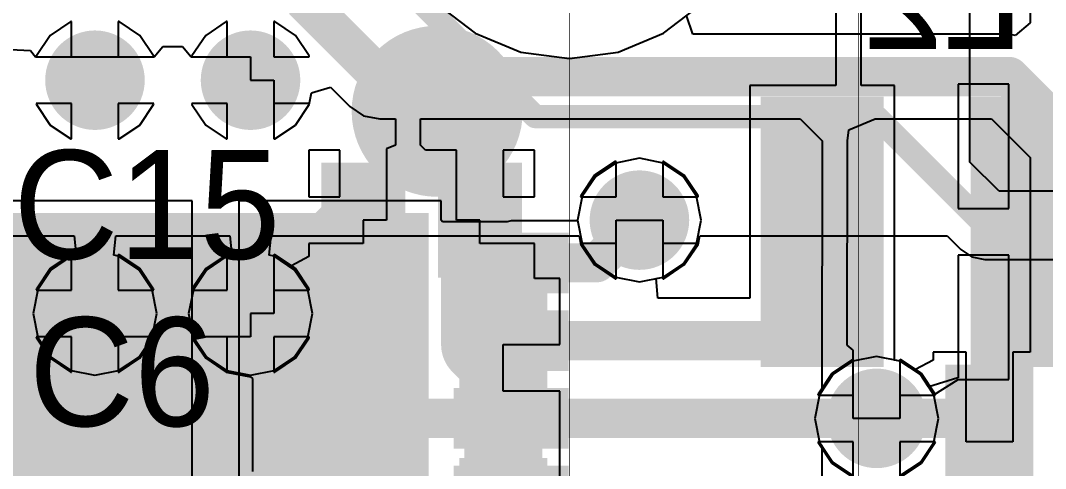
# Model space of a CAD drawing. Header units: millimetres. Extents: x 111 to 521, y 105 to 375.
# Drawn here: x 183.83 to 190.42, y 161.69 to 164.57 of the extents above; entities that cross this region are included whole.
import ezdxf

# ---------------------------------------------------------------- set-up
doc = ezdxf.new("R2010")
doc.units = ezdxf.units.MM
for name, color, linetype in [('BottomLayer', 5, 'Continuous'), ('BottomOverlay', 54, 'Continuous'), ('BottomPaste', 16, 'Continuous'), ('BottomSolder', 6, 'Continuous'), ('DrillDrawing', 1, 'Continuous'), ('MidLayer2', 76, 'Continuous'), ('MidLayer3', 90, 'Continuous'), ('MultiLayer', 9, 'Continuous'), ('TopLayer', 1, 'Continuous'), ('TopOverlay', 2, 'Continuous'), ('TopPaste', 8, 'Continuous'), ('TopSolder', 216, 'Continuous'), ('ViaHoleLayer', 16, 'Continuous')]:
    doc.layers.add(name, color=color, linetype=linetype)

msp = doc.modelspace()

# ---------------------------------------------------------------- linework, layer by layer
at = {"layer": 'BottomLayer'}
for p, q in [((189.0755, 165.4576), (189.0755, 164.1489)), ((189.2379, 164.1489), (189.2379, 165.4576)), ((186.507, 164.6781), (186.7577, 164.4857)), ((187.9681, 164.4857), (188.2187, 164.6781)), ((184.1568, 164.5607), (184.0245, 164.4723)), ((184.1629, 164.5619), (184.1568, 164.5607)), ((184.1629, 164.3339), (184.1629, 164.5619)), ((184.469, 164.5607), (184.4629, 164.5619)), ((184.4629, 164.5619), (184.4629, 164.3339)), ((184.6013, 164.4723), (184.469, 164.5607)), ((185.1568, 164.5607), (185.0245, 164.4723)), ((185.1629, 164.5619), (185.1568, 164.5607)), ((185.1629, 164.3339), (185.1629, 164.5619)), ((185.469, 164.5607), (185.4629, 164.5619)), ((185.4629, 164.5619), (185.4629, 164.3339)), ((185.6013, 164.4723), (185.469, 164.5607)), ((184.0245, 164.4723), (183.9361, 164.34)), ((184.6897, 164.34), (184.6013, 164.4723)), ((185.0245, 164.4723), (184.9361, 164.34)), ((185.6897, 164.34), (185.6013, 164.4723)), ((186.7577, 164.4857), (187.0496, 164.3648)), ((187.6761, 164.3648), (187.9681, 164.4857)), ((183.9361, 164.34), (183.9349, 164.3339)), ((184.6909, 164.3339), (184.6897, 164.34)), ((184.9361, 164.34), (184.9349, 164.3339)), ((185.6909, 164.3339), (185.6897, 164.34)), ((187.0496, 164.3648), (187.3629, 164.3236)), ((187.3629, 164.3236), (187.6761, 164.3648)), ((183.9349, 164.3339), (184.1629, 164.3339)), ((184.4629, 164.3339), (184.6909, 164.3339)), ((184.9349, 164.3339), (185.1629, 164.3339)), ((185.4629, 164.3339), (185.6909, 164.3339)), ((189.0755, 164.1489), (188.5229, 164.1489)), ((188.5229, 164.1489), (188.5229, 162.7811)), ((189.4529, 164.1489), (189.2379, 164.1489)), ((189.4529, 162.3837), (189.4529, 164.1489)), ((190.1879, 164.1589), (189.8629, 164.1589)), ((189.8629, 164.1589), (189.8629, 163.3589)), ((190.1879, 163.3589), (190.1879, 164.1589)), ((184.1629, 164.0339), (183.9349, 164.0339)), ((183.9349, 164.0339), (183.9361, 164.0278)), ((183.9361, 164.0278), (184.0245, 163.8955)), ((184.1629, 163.8059), (184.1629, 164.0339)), ((184.6909, 164.0339), (184.4629, 164.0339)), ((184.4629, 164.0339), (184.4629, 163.8059)), ((184.6013, 163.8955), (184.6897, 164.0278)), ((184.6897, 164.0278), (184.6909, 164.0339)), ((185.1629, 164.0339), (184.9349, 164.0339)), ((184.9349, 164.0339), (184.9361, 164.0278)), ((184.9361, 164.0278), (185.0245, 163.8955)), ((185.1629, 163.8059), (185.1629, 164.0339)), ((185.6909, 164.0339), (185.4629, 164.0339)), ((185.4629, 164.0339), (185.4629, 163.8059)), ((185.6013, 163.8955), (185.6897, 164.0278)), ((185.6897, 164.0278), (185.6909, 164.0339)), ((184.0245, 163.8955), (184.1568, 163.8071)), ((184.469, 163.8071), (184.6013, 163.8955)), ((185.0245, 163.8955), (185.1568, 163.8071)), ((185.469, 163.8071), (185.6013, 163.8955)), ((184.1568, 163.8071), (184.1629, 163.8059)), ((184.4629, 163.8059), (184.469, 163.8071)), ((185.1568, 163.8071), (185.1629, 163.8059)), ((185.4629, 163.8059), (185.469, 163.8071)), ((187.8129, 163.6815), (187.6607, 163.6513)), ((187.965, 163.6513), (187.8129, 163.6815)), ((187.6607, 163.6513), (187.5317, 163.5651)), ((188.0941, 163.5651), (187.965, 163.6513)), ((187.5317, 163.5651), (187.4455, 163.4361)), ((188.1802, 163.4361), (188.0941, 163.5651)), ((187.4455, 163.4361), (187.4152, 163.2839)), ((188.2105, 163.2839), (188.1802, 163.4361)), ((184.9379, 163.4089), (183.6709, 163.4089)), ((184.9379, 161.2589), (184.9379, 163.4089)), ((186.5379, 163.4089), (185.2379, 163.4089)), ((185.2379, 163.4089), (185.2379, 161.2589)), ((186.5379, 163.2839), (186.5379, 163.4089)), ((189.8629, 163.3589), (190.1879, 163.3589)), ((186.5479, 163.2739), (186.5379, 163.2839)), ((187.4152, 163.2839), (187.4113, 163.2791)), ((188.1802, 163.1317), (188.2105, 163.2839)), ((186.9618, 163.2739), (186.5479, 163.2739)), ((186.5479, 163.2739), (186.5479, 163.2739)), ((186.5479, 163.2739), (186.5479, 163.2739)), ((186.9879, 163.2791), (186.9618, 163.2739)), ((187.4113, 163.2791), (186.9879, 163.2791)), ((188.0941, 163.0027), (188.1802, 163.1317)), ((190.1879, 163.0589), (189.8629, 163.0589)), ((189.8629, 163.0589), (189.8629, 162.2697)), ((190.1879, 162.2589), (190.1879, 163.0589)), ((187.965, 162.9165), (188.0941, 163.0027)), ((187.9198, 162.9075), (187.965, 162.9165)), ((187.9322, 162.7811), (187.9198, 162.9075)), ((188.5229, 162.7811), (187.9322, 162.7811)), ((189.49, 162.3763), (189.4529, 162.3837)), ((189.6191, 162.2901), (189.49, 162.3763)), ((189.6715, 162.2116), (189.6191, 162.2901)), ((189.8599, 162.2688), (189.6735, 162.2122)), ((189.7052, 162.1611), (189.8629, 162.2589)), ((189.8629, 162.2697), (189.8599, 162.2688)), ((189.8599, 162.2688), (189.8599, 162.2688)), ((189.8629, 162.2589), (190.1879, 162.2589)), ((189.6735, 162.2122), (189.6715, 162.2116)), ((189.6735, 162.2122), (189.6735, 162.2122)), ((189.7355, 162.0089), (189.7052, 162.1611)), ((189.7052, 161.8567), (189.7355, 162.0089)), ((189.6191, 161.7277), (189.7052, 161.8567)), ((189.49, 161.6415), (189.6191, 161.7277))]:
    msp.add_line(p, q, dxfattribs=at)
for points, const_width in [([(184.1879, 164.1839, 1), (184.4379, 164.1839, 1)], 0.25), ([(185.1879, 164.1839, 1), (185.4379, 164.1839, 1)], 0.25), ([(187.6879, 163.2839, 1), (187.9379, 163.2839, 1)], 0.25), ([(187.7504, 163.2839, 1), (187.8754, 163.2839, 1)], 0.125), ([(186.9254, 163.0089, 1), (187.0504, 163.0089, 1)], 0.125), ([(187.4754, 163.0089, 1), (187.6004, 163.0089, 1)], 0.125), ([(187.4754, 163.0089, 1), (187.6004, 163.0089, 1)], 0.125), ([(184.1879, 162.6839, 1), (184.4379, 162.6839, 1)], 0.25), ([(185.1879, 162.6839, 1), (185.4379, 162.6839, 1)], 0.25), ([(188.8772, 162.6839, 1), (189.0042, 162.6839, 1)], 0.127), ([(186.9244, 162.5089, 1), (187.0514, 162.5089, 1)], 0.127), ([(188.7022, 162.5089, 1), (188.8292, 162.5089, 1)], 0.127), ([(188.7022, 162.5089, 1), (188.8292, 162.5089, 1)], 0.127), ([(189.2129, 162.0089, 1), (189.4629, 162.0089, 1)], 0.25), ([(185.7744, 162.0089, 1), (185.9014, 162.0089, 1)], 0.127), ([(185.7744, 162.0089, 1), (185.9014, 162.0089, 1)], 0.127), ([(189.2744, 162.0089, 1), (189.4014, 162.0089, 1)], 0.127)]:
    msp.add_lwpolyline(points, format="xyb", close=True, dxfattribs=dict(at, const_width=const_width))
for points, const_width in [([(187.5379, 163.0089), (187.8129, 163.2839)], 0.25), ([(186.9879, 163.0089), (187.5379, 163.0089)], 0.25), ([(188.7657, 162.5089), (188.9407, 162.6839)], 0.254), ([(186.9879, 162.5089), (188.7657, 162.5089)], 0.254), ([(185.0879, 161.2589), (185.8379, 162.0089)], 0.254), ([(185.8379, 162.0089), (189.3379, 162.0089)], 0.254)]:
    msp.add_lwpolyline(points, dxfattribs=dict(at, const_width=const_width))
for points in [[(188.6629, 164.0089), (188.6629, 162.4089), (189.3129, 164.0089), (189.3129, 162.4089)], [(190.0129, 164.0089), (190.0129, 162.4089), (190.6629, 164.0089), (190.6629, 162.4089)], [(186.3879, 163.2589), (183.7879, 163.2589), (186.3879, 159.2589), (183.7879, 159.2589)], [(187.2879, 163.1339), (186.6879, 163.1339), (187.2879, 162.8839), (186.6879, 162.8839)], [(187.2879, 162.6339), (186.6879, 162.6339), (187.2879, 162.3839), (186.6879, 162.3839)], [(187.2879, 162.1339), (186.6879, 162.1339), (187.2879, 161.8839), (186.6879, 161.8839)]]:
    msp.add_solid(points, dxfattribs=at)
at = {"layer": 'BottomOverlay'}
for points, const_width in [([(186.6129, 163.9839, 1), (186.4129, 163.9839, 1)], 0.9), ([(186.1879, 163.9839, 1), (186.6379, 163.9839, 1)], 0.45), ([(186.3879, 163.9839, 1), (186.8379, 163.9839, 1)], 0.45)]:
    msp.add_lwpolyline(points, format="xyb", close=True, dxfattribs=dict(at, const_width=const_width))
at = {"layer": 'BottomPaste'}
for points in [[(188.7129, 163.9589), (188.7129, 162.4589), (189.2629, 163.9589), (189.2629, 162.4589)], [(190.0629, 163.9589), (190.0629, 162.4589), (190.6129, 163.9589), (190.6129, 162.4589)], [(186.3379, 163.2089), (183.8379, 163.2089), (186.3379, 159.3089), (183.8379, 159.3089)], [(187.2379, 163.0839), (186.7379, 163.0839), (187.2379, 162.9339), (186.7379, 162.9339)], [(187.2379, 162.5839), (186.7379, 162.5839), (187.2379, 162.4339), (186.7379, 162.4339)], [(187.2379, 162.0839), (186.7379, 162.0839), (187.2379, 161.9339), (186.7379, 161.9339)]]:
    msp.add_solid(points, dxfattribs=at)
at = {"layer": 'BottomSolder', "const_width": 0.32}
for points in [[(184.1529, 164.1839, 1), (184.4729, 164.1839, 1)], [(185.1529, 164.1839, 1), (185.4729, 164.1839, 1)], [(187.6529, 163.2839, 1), (187.9729, 163.2839, 1)], [(184.1529, 162.6839, 1), (184.4729, 162.6839, 1)], [(185.1529, 162.6839, 1), (185.4729, 162.6839, 1)], [(189.1779, 162.0089, 1), (189.4979, 162.0089, 1)]]:
    msp.add_lwpolyline(points, format="xyb", close=True, dxfattribs=at)
at = {"layer": 'BottomSolder'}
for points in [[(188.5929, 164.0789), (188.5929, 162.3389), (189.3829, 164.0789), (189.3829, 162.3389)], [(189.9429, 164.0789), (189.9429, 162.3389), (190.7329, 164.0789), (190.7329, 162.3389)], [(186.4579, 163.3289), (183.7179, 163.3289), (186.4579, 159.1889), (183.7179, 159.1889)], [(187.3579, 163.2039), (186.6179, 163.2039), (187.3579, 162.8139), (186.6179, 162.8139)], [(187.3579, 162.7039), (186.6179, 162.7039), (187.3579, 162.3139), (186.6179, 162.3139)], [(187.3579, 162.2039), (186.6179, 162.2039), (187.3579, 161.8139), (186.6179, 161.8139)], [(187.3579, 161.7039), (186.6179, 161.7039), (187.3579, 161.3139), (186.6179, 161.3139)]]:
    msp.add_solid(points, dxfattribs=at)
at = {"layer": 'DrillDrawing', "const_width": 0.0038}
for points in [[(189.2229, 153.3039), (189.2229, 196.9055)], [(189.2229, 153.3039), (189.2229, 190.3481)], [(189.2229, 153.3039), (189.2229, 183.7407)], [(187.3629, 159.1939), (187.3629, 182.2141)], [(189.2229, 153.3039), (189.2229, 182.2141)], [(189.2229, 153.3039), (189.2229, 175.4919)], [(187.3629, 162.9939), (187.3629, 165.5339)], [(187.3629, 162.1439), (187.3629, 162.9939)]]:
    msp.add_lwpolyline(points, dxfattribs=at)
at = {"layer": 'DrillDrawing'}
for points, const_width in [([(184.2629, 164.1839, 1), (184.3629, 164.1839, 1)], 0.1), ([(185.2629, 164.1839, 1), (185.3629, 164.1839, 1)], 0.1), ([(187.7629, 163.2839, 1), (187.8629, 163.2839, 1)], 0.1), ([(187.3619, 162.9939, 1), (187.3638, 162.9939, 1)], 0.0019), ([(187.3619, 162.9939, 1), (187.3638, 162.9939, 1)], 0.0019), ([(184.2629, 162.6839, 1), (184.3629, 162.6839, 1)], 0.1), ([(185.2629, 162.6839, 1), (185.3629, 162.6839, 1)], 0.1), ([(187.3619, 162.1439, 1), (187.3638, 162.1439, 1)], 0.0019), ([(189.2879, 162.0089, 1), (189.3879, 162.0089, 1)], 0.1)]:
    msp.add_lwpolyline(points, format="xyb", close=True, dxfattribs=dict(at, const_width=const_width))
at = {"layer": 'MidLayer2'}
for p, q in [((186.507, 164.6781), (186.7577, 164.4857)), ((187.9681, 164.4857), (188.2187, 164.6781)), ((184.1568, 164.5607), (184.0245, 164.4723)), ((184.1629, 164.5619), (184.1568, 164.5607)), ((184.1629, 164.3339), (184.1629, 164.5619)), ((184.469, 164.5607), (184.4629, 164.5619)), ((184.4629, 164.5619), (184.4629, 164.3339)), ((184.6013, 164.4723), (184.469, 164.5607)), ((185.1568, 164.5607), (185.0245, 164.4723)), ((185.1629, 164.5619), (185.1568, 164.5607)), ((185.1629, 164.3339), (185.1629, 164.5619)), ((185.469, 164.5607), (185.4629, 164.5619)), ((185.4629, 164.5619), (185.4629, 164.3339)), ((185.6013, 164.4723), (185.469, 164.5607)), ((184.0245, 164.4723), (183.9361, 164.34)), ((184.6897, 164.34), (184.6013, 164.4723)), ((185.0245, 164.4723), (184.9361, 164.34)), ((185.6897, 164.34), (185.6013, 164.4723)), ((186.7577, 164.4857), (187.0496, 164.3648)), ((187.6761, 164.3648), (187.9681, 164.4857)), ((183.9361, 164.34), (183.9349, 164.3339)), ((184.6909, 164.3339), (184.6897, 164.34)), ((184.9361, 164.34), (184.9349, 164.3339)), ((185.6909, 164.3339), (185.6897, 164.34)), ((187.0496, 164.3648), (187.3629, 164.3236)), ((187.3629, 164.3236), (187.6761, 164.3648)), ((183.9349, 164.3339), (184.1629, 164.3339)), ((184.4629, 164.3339), (184.6909, 164.3339)), ((184.9349, 164.3339), (185.1629, 164.3339)), ((185.4629, 164.3339), (185.6909, 164.3339)), ((184.1629, 164.0339), (183.9349, 164.0339)), ((183.9349, 164.0339), (183.9361, 164.0278)), ((183.9361, 164.0278), (184.0245, 163.8955)), ((184.1629, 163.8059), (184.1629, 164.0339)), ((184.6909, 164.0339), (184.4629, 164.0339)), ((184.4629, 164.0339), (184.4629, 163.8059)), ((184.6013, 163.8955), (184.6897, 164.0278)), ((184.6897, 164.0278), (184.6909, 164.0339)), ((185.1629, 164.0339), (184.9349, 164.0339)), ((184.9349, 164.0339), (184.9361, 164.0278)), ((184.9361, 164.0278), (185.0245, 163.8955)), ((185.1629, 163.8059), (185.1629, 164.0339)), ((185.6909, 164.0339), (185.4629, 164.0339)), ((185.4629, 164.0339), (185.4629, 163.8059)), ((185.6013, 163.8955), (185.6897, 164.0278)), ((185.6897, 164.0278), (185.6909, 164.0339)), ((184.0245, 163.8955), (184.1568, 163.8071)), ((184.469, 163.8071), (184.6013, 163.8955)), ((185.0245, 163.8955), (185.1568, 163.8071)), ((185.469, 163.8071), (185.6013, 163.8955)), ((184.1568, 163.8071), (184.1629, 163.8059)), ((184.4629, 163.8059), (184.469, 163.8071)), ((185.1568, 163.8071), (185.1629, 163.8059)), ((185.4629, 163.8059), (185.469, 163.8071)), ((187.8129, 163.6815), (187.6607, 163.6513)), ((187.965, 163.6513), (187.8129, 163.6815)), ((187.6607, 163.6513), (187.5317, 163.5651)), ((188.0941, 163.5651), (187.965, 163.6513)), ((187.5317, 163.5651), (187.4455, 163.4361)), ((188.1802, 163.4361), (188.0941, 163.5651)), ((187.4455, 163.4361), (187.4152, 163.2839)), ((188.2105, 163.2839), (188.1802, 163.4361)), ((187.4152, 163.2839), (187.4455, 163.1317)), ((188.1802, 163.1317), (188.2105, 163.2839)), ((187.4455, 163.1317), (187.5317, 163.0027)), ((188.0941, 163.0027), (188.1802, 163.1317)), ((184.1568, 163.0607), (184.0245, 162.9723)), ((184.1629, 163.0619), (184.1568, 163.0607)), ((184.1629, 162.8339), (184.1629, 163.0619)), ((184.469, 163.0607), (184.4629, 163.0619)), ((184.4629, 163.0619), (184.4629, 162.8339)), ((184.6013, 162.9723), (184.469, 163.0607)), ((185.1568, 163.0607), (185.0245, 162.9723)), ((185.1629, 163.0619), (185.1568, 163.0607)), ((185.1629, 162.8339), (185.1629, 163.0619)), ((185.469, 163.0607), (185.4629, 163.0619)), ((185.4629, 163.0619), (185.4629, 162.8339)), ((185.6013, 162.9723), (185.469, 163.0607)), ((184.0245, 162.9723), (183.9361, 162.84)), ((184.6897, 162.84), (184.6013, 162.9723)), ((185.0245, 162.9723), (184.9361, 162.84)), ((185.6897, 162.84), (185.6013, 162.9723)), ((187.5317, 163.0027), (187.6607, 162.9165)), ((187.965, 162.9165), (188.0941, 163.0027)), ((187.6607, 162.9165), (187.8129, 162.8863)), ((187.8129, 162.8863), (187.965, 162.9165)), ((183.9361, 162.84), (183.9349, 162.8339)), ((183.9349, 162.8339), (184.1629, 162.8339)), ((184.4629, 162.8339), (184.6909, 162.8339)), ((184.6909, 162.8339), (184.6897, 162.84)), ((184.9361, 162.84), (184.9349, 162.8339)), ((184.9349, 162.8339), (185.1629, 162.8339)), ((185.4629, 162.8339), (185.6909, 162.8339)), ((185.6909, 162.8339), (185.6897, 162.84)), ((184.1629, 162.5339), (183.9349, 162.5339)), ((183.9349, 162.5339), (183.9361, 162.5278)), ((183.9361, 162.5278), (184.0245, 162.3955)), ((184.1629, 162.3059), (184.1629, 162.5339)), ((184.6909, 162.5339), (184.4629, 162.5339)), ((184.4629, 162.5339), (184.4629, 162.3059)), ((184.6013, 162.3955), (184.6897, 162.5278)), ((184.6897, 162.5278), (184.6909, 162.5339)), ((185.1629, 162.5339), (184.9349, 162.5339)), ((184.9349, 162.5339), (184.9361, 162.5278)), ((184.9361, 162.5278), (185.0245, 162.3955)), ((185.1629, 162.3059), (185.1629, 162.5339)), ((185.6909, 162.5339), (185.4629, 162.5339)), ((185.4629, 162.5339), (185.4629, 162.3059)), ((185.6013, 162.3955), (185.6897, 162.5278)), ((185.6897, 162.5278), (185.6909, 162.5339)), ((184.0245, 162.3955), (184.1568, 162.3071)), ((184.469, 162.3071), (184.6013, 162.3955)), ((185.0245, 162.3955), (185.1568, 162.3071)), ((185.469, 162.3071), (185.6013, 162.3955)), ((189.1818, 162.3857), (189.0495, 162.2973)), ((189.1879, 162.3869), (189.1818, 162.3857)), ((189.1879, 162.1589), (189.1879, 162.3869)), ((189.494, 162.3857), (189.4879, 162.3869)), ((189.4879, 162.3869), (189.4879, 162.1589)), ((189.6263, 162.2973), (189.494, 162.3857)), ((184.1568, 162.3071), (184.1629, 162.3059)), ((184.4629, 162.3059), (184.469, 162.3071)), ((185.1568, 162.3071), (185.1629, 162.3059)), ((185.4629, 162.3059), (185.469, 162.3071)), ((189.0495, 162.2973), (188.9611, 162.165)), ((189.7147, 162.165), (189.6263, 162.2973)), ((188.9611, 162.165), (188.9599, 162.1589)), ((189.7159, 162.1589), (189.7147, 162.165)), ((188.9599, 162.1589), (189.1879, 162.1589)), ((189.4879, 162.1589), (189.7159, 162.1589)), ((189.1879, 161.8589), (188.9599, 161.8589)), ((188.9599, 161.8589), (188.9611, 161.8528)), ((188.9611, 161.8528), (189.0495, 161.7205)), ((189.1879, 161.6309), (189.1879, 161.8589)), ((189.7159, 161.8589), (189.4879, 161.8589)), ((189.4879, 161.8589), (189.4879, 161.6309)), ((189.6263, 161.7205), (189.7147, 161.8528)), ((189.7147, 161.8528), (189.7159, 161.8589)), ((189.0495, 161.7205), (189.1818, 161.6321)), ((189.494, 161.6321), (189.6263, 161.7205))]:
    msp.add_line(p, q, dxfattribs=at)
at = {"layer": 'MidLayer2', "const_width": 0.25}
for points in [[(184.1879, 164.1839, 1), (184.4379, 164.1839, 1)], [(185.1879, 164.1839, 1), (185.4379, 164.1839, 1)], [(187.6879, 163.2839, 1), (187.9379, 163.2839, 1)], [(184.1879, 162.6839, 1), (184.4379, 162.6839, 1)], [(185.1879, 162.6839, 1), (185.4379, 162.6839, 1)], [(189.2129, 162.0089, 1), (189.4629, 162.0089, 1)]]:
    msp.add_lwpolyline(points, format="xyb", close=True, dxfattribs=at)
at = {"layer": 'MidLayer3'}
for p, q in [((189.9379, 163.6563), (189.9379, 165.599)), ((190.1249, 163.4692), (189.9379, 163.6563)), ((190.6384, 163.4692), (190.1249, 163.4692)), ((187.6629, 162.9059), (187.6629, 163.2839)), ((187.6629, 163.2839), (187.9629, 163.2839)), ((187.9629, 163.2839), (187.9629, 162.9059)), ((180.9129, 163.1839), (184.1797, 163.1839)), ((184.1797, 163.1839), (184.1921, 163.0575)), ((184.4336, 163.0575), (184.4461, 163.1839)), ((184.4461, 163.1839), (185.1797, 163.1839)), ((185.1797, 163.1839), (185.1921, 163.0575)), ((185.4336, 163.0575), (185.4461, 163.1839)), ((185.4461, 163.1839), (187.4249, 163.1839)), ((187.4249, 163.1839), (187.4361, 163.1278)), ((188.1897, 163.1278), (188.2008, 163.1839)), ((188.2008, 163.1839), (189.7902, 163.1839)), ((189.7902, 163.1839), (189.8791, 163.095)), ((187.4361, 163.1278), (187.5245, 162.9955)), ((188.1013, 162.9955), (188.1897, 163.1278)), ((189.8791, 163.095), (189.9503, 163.0475)), ((184.1607, 163.0513), (184.0317, 162.9651)), ((184.1921, 163.0575), (184.1607, 163.0513)), ((184.465, 163.0513), (184.4336, 163.0575)), ((184.5941, 162.9651), (184.465, 163.0513)), ((185.1607, 163.0513), (185.0317, 162.9651)), ((185.1921, 163.0575), (185.1607, 163.0513)), ((185.465, 163.0513), (185.4336, 163.0575)), ((185.5941, 162.9651), (185.465, 163.0513)), ((189.9503, 163.0475), (190.0341, 163.0308)), ((190.0341, 163.0308), (193.6428, 163.0308)), ((184.0317, 162.9651), (183.9455, 162.8361)), ((184.6802, 162.8361), (184.5941, 162.9651)), ((185.0317, 162.9651), (184.9455, 162.8361)), ((185.6802, 162.8361), (185.5941, 162.9651)), ((187.5245, 162.9955), (187.6568, 162.9071)), ((187.969, 162.9071), (188.1013, 162.9955)), ((187.6568, 162.9071), (187.6629, 162.9059)), ((187.9629, 162.9059), (187.969, 162.9071)), ((183.9455, 162.8361), (183.9152, 162.6839)), ((184.7105, 162.6839), (184.6802, 162.8361)), ((184.9455, 162.8361), (184.9152, 162.6839)), ((185.7105, 162.6839), (185.6802, 162.8361)), ((183.9152, 162.6839), (183.9455, 162.5317)), ((184.6802, 162.5317), (184.7105, 162.6839)), ((184.9152, 162.6839), (184.9455, 162.5317)), ((185.6802, 162.5317), (185.7105, 162.6839)), ((183.9455, 162.5317), (184.0317, 162.4027)), ((184.5941, 162.4027), (184.6802, 162.5317)), ((184.9455, 162.5317), (185.0317, 162.4027)), ((185.5941, 162.4027), (185.6802, 162.5317)), ((184.0317, 162.4027), (184.1607, 162.3165)), ((184.465, 162.3165), (184.5941, 162.4027)), ((185.0317, 162.4027), (185.1607, 162.3165)), ((185.465, 162.3165), (185.5941, 162.4027)), ((189.1857, 162.3763), (189.0567, 162.2901)), ((189.3379, 162.4066), (189.1857, 162.3763)), ((189.49, 162.3763), (189.3379, 162.4066)), ((189.6191, 162.2901), (189.49, 162.3763)), ((184.1607, 162.3165), (184.3129, 162.2863)), ((184.3129, 162.2863), (184.465, 162.3165)), ((185.1607, 162.3165), (185.3129, 162.2863)), ((185.3129, 162.2863), (185.465, 162.3165)), ((189.0567, 162.2901), (188.9705, 162.1611)), ((189.7052, 162.1611), (189.6191, 162.2901)), ((188.9705, 162.1611), (188.9402, 162.0089)), ((189.7355, 162.0089), (189.7052, 162.1611)), ((188.9402, 162.0089), (188.9705, 161.8567)), ((189.7052, 161.8567), (189.7355, 162.0089)), ((188.9705, 161.8567), (189.0567, 161.7277)), ((189.6191, 161.7277), (189.7052, 161.8567)), ((189.0567, 161.7277), (189.1857, 161.6415)), ((189.49, 161.6415), (189.6191, 161.7277))]:
    msp.add_line(p, q, dxfattribs=at)
at = {"layer": 'MidLayer3', "const_width": 0.15}
for points in [[(185.8606, 165.2331), (187.1437, 163.95)], [(187.1437, 163.95), (189.3342, 163.95)], [(189.3342, 163.95), (190.0341, 163.25)], [(190.0341, 163.25), (195.925, 163.25)]]:
    msp.add_lwpolyline(points, dxfattribs=at)
at = {"layer": 'MidLayer3'}
for points, const_width in [([(184.1879, 164.1839, 1), (184.4379, 164.1839, 1)], 0.25), ([(185.1879, 164.1839, 1), (185.4379, 164.1839, 1)], 0.25), ([(187.1062, 163.95, 1), (187.1812, 163.95, 1)], 0.075), ([(187.1062, 163.95, 1), (187.1812, 163.95, 1)], 0.075), ([(189.2966, 163.95, 1), (189.3717, 163.95, 1)], 0.075), ([(189.2966, 163.95, 1), (189.3717, 163.95, 1)], 0.075), ([(187.6879, 163.2839, 1), (187.9379, 163.2839, 1)], 0.25), ([(189.9966, 163.25, 1), (190.0716, 163.25, 1)], 0.075), ([(189.9966, 163.25, 1), (190.0716, 163.25, 1)], 0.075), ([(184.1879, 162.6839, 1), (184.4379, 162.6839, 1)], 0.25), ([(185.1879, 162.6839, 1), (185.4379, 162.6839, 1)], 0.25), ([(189.2129, 162.0089, 1), (189.4629, 162.0089, 1)], 0.25)]:
    msp.add_lwpolyline(points, format="xyb", close=True, dxfattribs=dict(at, const_width=const_width))
at = {"layer": 'MultiLayer', "const_width": 0.25}
for points in [[(184.1879, 164.1839, 1), (184.4379, 164.1839, 1)], [(185.1879, 164.1839, 1), (185.4379, 164.1839, 1)], [(187.6879, 163.2839, 1), (187.9379, 163.2839, 1)], [(184.1879, 162.6839, 1), (184.4379, 162.6839, 1)], [(185.1879, 162.6839, 1), (185.4379, 162.6839, 1)], [(189.2129, 162.0089, 1), (189.4629, 162.0089, 1)]]:
    msp.add_lwpolyline(points, format="xyb", close=True, dxfattribs=at)
at = {"layer": 'TopLayer'}
for p, q in [((190.3255, 164.7798), (190.3255, 164.5523)), ((188.157, 164.4791), (188.1162, 164.5994)), ((190.3255, 164.5523), (190.2273, 164.4717)), ((190.1899, 164.4791), (188.157, 164.4791)), ((190.2273, 164.4717), (190.1899, 164.4791)), ((190.1899, 164.4791), (190.1899, 164.4791)), ((183.7705, 164.3816), (183.8974, 164.3754)), ((183.8974, 164.3754), (183.9314, 164.3339)), ((184.6943, 164.3339), (184.7494, 164.401)), ((184.7494, 164.401), (184.8764, 164.401)), ((184.8764, 164.401), (184.9314, 164.3339)), ((183.9314, 164.3339), (184.6943, 164.3339)), ((184.9314, 164.3339), (185.3129, 164.3339)), ((185.3129, 164.3339), (185.3129, 164.1839)), ((185.3129, 164.1839), (185.4629, 164.1839)), ((185.4629, 164.1839), (185.4629, 163.8059)), ((185.7046, 164.1029), (185.8261, 164.1397)), ((185.8261, 164.1397), (185.9515, 164.0144)), ((185.6897, 164.0278), (185.7046, 164.1029)), ((184.1629, 164.0339), (183.9349, 164.0339)), ((183.9349, 164.0339), (183.9361, 164.0278)), ((183.9361, 164.0278), (184.0245, 163.8955)), ((184.1629, 163.8059), (184.1629, 164.0339)), ((184.6909, 164.0339), (184.4629, 164.0339)), ((184.4629, 164.0339), (184.4629, 163.8059)), ((184.6013, 163.8955), (184.6897, 164.0278)), ((184.6897, 164.0278), (184.6909, 164.0339)), ((185.1629, 164.0339), (184.9349, 164.0339)), ((184.9349, 164.0339), (184.9361, 164.0278)), ((184.9361, 164.0278), (185.0245, 163.8955)), ((185.1629, 163.8059), (185.1629, 164.0339)), ((185.6013, 163.8955), (185.6897, 164.0278)), ((185.9515, 164.0144), (186.0398, 163.9554)), ((186.0398, 163.9554), (186.144, 163.9347)), ((184.0245, 163.8955), (184.1568, 163.8071)), ((184.469, 163.8071), (184.6013, 163.8955)), ((185.0245, 163.8955), (185.1568, 163.8071)), ((185.469, 163.8071), (185.6013, 163.8955)), ((186.144, 163.9347), (186.144, 163.9347)), ((186.144, 163.9347), (186.2439, 163.9347)), ((186.2439, 163.9347), (186.2439, 163.7656)), ((186.4062, 163.7656), (186.4062, 163.9347)), ((186.4062, 163.9347), (188.8461, 163.9347)), ((188.8461, 163.9347), (188.9875, 163.7932)), ((189.1584, 163.8642), (189.3291, 163.9347)), ((189.3291, 163.9347), (190.0771, 163.9347)), ((190.0771, 163.9347), (190.3255, 163.6863)), ((189.1498, 163.7931), (189.1584, 163.8642)), ((189.1584, 163.8642), (189.1584, 163.8642)), ((184.1568, 163.8071), (184.1629, 163.8059)), ((184.4629, 163.8059), (184.469, 163.8071)), ((185.1568, 163.8071), (185.1629, 163.8059)), ((185.4629, 163.8059), (185.469, 163.8071)), ((186.2439, 163.7656), (186.1879, 163.7424)), ((186.1879, 163.7424), (186.1879, 163.2839)), ((186.4379, 163.7339), (186.4062, 163.7656)), ((188.9875, 163.7932), (188.9858, 162.1839)), ((189.1485, 162.4792), (189.1498, 163.793)), ((189.1498, 163.793), (189.1498, 163.7931)), ((189.1498, 163.7931), (189.1498, 163.7931)), ((189.1498, 163.7931), (189.1498, 163.7931)), ((185.8879, 163.7339), (185.6879, 163.7339)), ((185.6879, 163.7339), (185.6879, 163.4339)), ((185.8879, 163.4339), (185.8879, 163.7339)), ((186.5476, 163.7339), (186.4379, 163.7339)), ((186.6379, 163.7339), (186.5476, 163.7339)), ((186.5476, 163.7339), (186.5476, 163.7339)), ((186.5476, 163.7339), (186.5476, 163.7339)), ((186.6379, 163.2839), (186.6379, 163.7339)), ((187.1379, 163.7339), (186.9379, 163.7339)), ((186.9379, 163.7339), (186.9379, 163.4339)), ((187.1379, 163.4339), (187.1379, 163.7339)), ((190.3255, 163.6863), (190.3255, 162.4339)), ((187.6568, 163.6607), (187.5245, 163.5723)), ((187.6629, 163.6619), (187.6568, 163.6607)), ((187.6629, 163.4339), (187.6629, 163.6619)), ((187.969, 163.6607), (187.9629, 163.6619)), ((187.9629, 163.6619), (187.9629, 163.4339)), ((188.1013, 163.5723), (187.969, 163.6607)), ((187.5245, 163.5723), (187.4361, 163.44)), ((188.1897, 163.44), (188.1013, 163.5723)), ((185.6879, 163.4339), (185.8879, 163.4339)), ((186.9379, 163.4339), (187.1379, 163.4339)), ((187.4361, 163.44), (187.4349, 163.4339)), ((187.4349, 163.4339), (187.6629, 163.4339)), ((187.9629, 163.4339), (188.1909, 163.4339)), ((188.1909, 163.4339), (188.1897, 163.44)), ((186.1879, 163.2839), (186.0379, 163.2839)), ((186.0379, 163.2839), (186.0379, 163.1339)), ((186.7879, 163.2839), (186.6379, 163.2839)), ((186.7879, 163.1339), (186.7879, 163.2839)), ((186.0379, 163.1339), (185.6879, 163.1339)), ((185.6879, 163.1339), (185.6879, 163.0491)), ((187.1379, 163.1339), (186.7879, 163.1339)), ((187.1379, 162.9089), (187.1379, 163.1339)), ((187.6629, 163.1339), (187.4349, 163.1339)), ((187.4349, 163.1339), (187.4361, 163.1278)), ((187.4361, 163.1278), (187.5245, 162.9955)), ((187.6629, 162.9059), (187.6629, 163.1339)), ((188.1909, 163.1339), (187.9629, 163.1339)), ((187.9629, 163.1339), (187.9629, 162.9059)), ((188.1013, 162.9955), (188.1897, 163.1278)), ((188.1897, 163.1278), (188.1909, 163.1339)), ((184.1568, 163.0607), (184.0245, 162.9723)), ((184.1629, 163.0619), (184.1568, 163.0607)), ((184.1629, 162.8339), (184.1629, 163.0619)), ((184.469, 163.0607), (184.4629, 163.0619)), ((184.4629, 163.0619), (184.4629, 162.8339)), ((184.6013, 162.9723), (184.469, 163.0607)), ((185.1568, 163.0607), (185.0245, 162.9723)), ((185.1629, 163.0619), (185.1568, 163.0607)), ((185.1629, 162.8339), (185.1629, 163.0619)), ((185.469, 163.0607), (185.4629, 163.0619)), ((185.4629, 163.0619), (185.4629, 162.6839)), ((185.5759, 162.9893), (185.469, 163.0607)), ((185.6879, 163.0491), (185.5759, 162.9893)), ((184.0245, 162.9723), (183.9361, 162.84)), ((184.6897, 162.84), (184.6013, 162.9723)), ((185.0245, 162.9723), (184.9361, 162.84)), ((187.5245, 162.9955), (187.6568, 162.9071)), ((187.969, 162.9071), (188.1013, 162.9955)), ((187.3004, 162.9089), (187.1379, 162.9089)), ((187.3004, 162.4839), (187.3004, 162.9089)), ((187.6568, 162.9071), (187.6629, 162.9059)), ((187.9629, 162.9059), (187.969, 162.9071)), ((183.9361, 162.84), (183.9349, 162.8339)), ((183.9349, 162.8339), (184.1629, 162.8339)), ((184.4629, 162.8339), (184.6909, 162.8339)), ((184.6909, 162.8339), (184.6897, 162.84)), ((184.9361, 162.84), (184.9349, 162.8339)), ((184.9349, 162.8339), (185.1629, 162.8339)), ((185.4629, 162.6839), (185.3129, 162.6839)), ((185.3129, 162.6839), (185.3129, 162.5339)), ((184.1629, 162.5339), (183.9349, 162.5339)), ((183.9349, 162.5339), (183.9361, 162.5278)), ((183.9361, 162.5278), (184.0245, 162.3955)), ((184.1629, 162.3059), (184.1629, 162.5339)), ((184.6909, 162.5339), (184.4629, 162.5339)), ((184.4629, 162.5339), (184.4629, 162.3059)), ((184.6013, 162.3955), (184.6897, 162.5278)), ((184.6897, 162.5278), (184.6909, 162.5339)), ((185.3129, 162.5339), (184.9349, 162.5339)), ((184.9349, 162.5339), (184.9361, 162.5278)), ((184.9361, 162.5278), (185.0245, 162.3955)), ((186.9379, 162.1839), (186.9379, 162.4839)), ((186.9379, 162.4839), (187.3004, 162.4839)), ((189.1879, 162.4468), (189.1485, 162.4792)), ((189.1879, 162.0089), (189.1879, 162.4468)), ((189.9129, 162.4339), (189.7004, 162.4339)), ((189.7004, 162.4339), (189.7004, 162.3825)), ((189.9129, 161.8589), (189.9129, 162.4339)), ((190.3255, 162.4339), (190.2129, 162.4339)), ((190.2129, 162.4339), (190.2129, 161.8589)), ((184.0245, 162.3955), (184.1568, 162.3071)), ((184.469, 162.3071), (184.6013, 162.3955)), ((185.0245, 162.3955), (185.1568, 162.3071)), ((189.494, 162.3857), (189.4879, 162.3869)), ((189.4879, 162.3869), (189.4879, 162.0089)), ((189.5884, 162.3226), (189.494, 162.3857)), ((189.7004, 162.3825), (189.5884, 162.3226)), ((184.1568, 162.3071), (184.1629, 162.3059)), ((184.4629, 162.3059), (184.469, 162.3071)), ((185.1568, 162.3071), (185.3129, 162.2761)), ((185.3129, 162.2761), (185.3254, 162.2658)), ((185.3254, 162.2658), (185.3254, 161.7589)), ((187.3004, 162.1839), (186.9379, 162.1839)), ((187.3004, 161.7589), (187.3004, 162.1839)), ((188.9705, 162.1611), (188.9402, 162.0089)), ((188.9858, 162.1839), (188.9705, 162.1611)), ((188.9402, 162.0089), (188.9705, 161.8567)), ((189.4879, 162.0089), (189.1879, 162.0089)), ((188.9705, 161.8567), (188.9854, 161.8344)), ((188.9854, 161.8344), (188.9851, 161.5501)), ((190.2129, 161.8589), (189.9129, 161.8589)), ((185.3254, 161.7589), (185.3254, 161.668)), ((187.3004, 161.4089), (187.3004, 161.7589))]:
    msp.add_line(p, q, dxfattribs=at)
for points, const_width in [([(185.65, 164.7009), (186.144, 164.2069)], 0.254), ([(186.144, 164.2069), (190.1899, 164.2069)], 0.254), ([(190.1899, 164.2069), (190.5629, 163.8339)], 0.254), ([(185.6879, 162.9339), (186.0379, 163.2839)], 0.5), ([(186.7879, 162.4839), (186.7879, 163.2839)], 0.5), ([(185.6879, 162.3339), (185.6879, 162.9339)], 0.5), ([(186.7879, 162.4839), (186.9379, 162.3339)], 0.5), ([(185.6879, 161.2589), (185.6879, 162.3339)], 0.5), ([(186.9379, 161.2589), (186.9379, 162.3339)], 0.5), ([(189.3379, 162.0089), (189.9129, 162.0089)], 0.254), ([(189.9129, 162.0089), (190.0629, 161.8589)], 0.254)]:
    msp.add_lwpolyline(points, dxfattribs=dict(at, const_width=const_width))
for points, const_width in [([(184.1879, 164.1839, 1), (184.4379, 164.1839, 1)], 0.25), ([(185.1879, 164.1839, 1), (185.4379, 164.1839, 1)], 0.25), ([(186.0805, 164.2069, 1), (186.2075, 164.2069, 1)], 0.127), ([(186.0805, 164.2069, 1), (186.2075, 164.2069, 1)], 0.127), ([(190.1264, 164.2069, 1), (190.2534, 164.2069, 1)], 0.127), ([(190.1264, 164.2069, 1), (190.2534, 164.2069, 1)], 0.127), ([(185.9129, 163.2839, 1), (186.1629, 163.2839, 1)], 0.25), ([(186.6629, 163.2839, 1), (186.9129, 163.2839, 1)], 0.25), ([(187.6879, 163.2839, 1), (187.9379, 163.2839, 1)], 0.25), ([(185.5629, 162.9339, 1), (185.8129, 162.9339, 1)], 0.25), ([(185.5629, 162.9339, 1), (185.8129, 162.9339, 1)], 0.25), ([(184.1879, 162.6839, 1), (184.4379, 162.6839, 1)], 0.25), ([(185.1879, 162.6839, 1), (185.4379, 162.6839, 1)], 0.25), ([(186.6629, 162.4839, 1), (186.9129, 162.4839, 1)], 0.25), ([(186.6629, 162.4839, 1), (186.9129, 162.4839, 1)], 0.25), ([(185.5629, 162.3339, 1), (185.8129, 162.3339, 1)], 0.25), ([(185.5629, 162.3339, 1), (185.8129, 162.3339, 1)], 0.25), ([(186.8129, 162.3339, 1), (187.0629, 162.3339, 1)], 0.25), ([(186.8129, 162.3339, 1), (187.0629, 162.3339, 1)], 0.25), ([(189.2129, 162.0089, 1), (189.4629, 162.0089, 1)], 0.25), ([(189.2744, 162.0089, 1), (189.4014, 162.0089, 1)], 0.127), ([(189.8494, 162.0089, 1), (189.9764, 162.0089, 1)], 0.127), ([(189.8494, 162.0089, 1), (189.9764, 162.0089, 1)], 0.127), ([(189.9994, 161.8589, 1), (190.1264, 161.8589, 1)], 0.127)]:
    msp.add_lwpolyline(points, format="xyb", close=True, dxfattribs=dict(at, const_width=const_width))
for points in [[(185.8379, 162.9839), (186.2379, 162.9839), (185.8379, 163.5839), (186.2379, 163.5839)], [(186.5879, 162.9839), (186.9879, 162.9839), (186.5879, 163.5839), (186.9879, 163.5839)], [(185.4754, 161.9089), (185.9004, 161.9089), (185.4754, 162.7589), (185.9004, 162.7589)], [(186.7254, 161.9089), (187.1504, 161.9089), (186.7254, 162.7589), (187.1504, 162.7589)], [(189.8504, 161.4339), (190.2754, 161.4339), (189.8504, 162.2839), (190.2754, 162.2839)]]:
    msp.add_solid(points, dxfattribs=at)
at = {"layer": 'TopPaste'}
for points in [[(185.8879, 163.0339), (186.1879, 163.0339), (185.8879, 163.5339), (186.1879, 163.5339)], [(186.6379, 163.0339), (186.9379, 163.0339), (186.6379, 163.5339), (186.9379, 163.5339)], [(185.5254, 161.9589), (185.8504, 161.9589), (185.5254, 162.7089), (185.8504, 162.7089)], [(186.7754, 161.9589), (187.1004, 161.9589), (186.7754, 162.7089), (187.1004, 162.7089)], [(189.9004, 161.4839), (190.2254, 161.4839), (189.9004, 162.2339), (190.2254, 162.2339)]]:
    msp.add_solid(points, dxfattribs=at)
at = {"layer": 'TopSolder', "const_width": 0.32}
for points in [[(184.1529, 164.1839, 1), (184.4729, 164.1839, 1)], [(185.1529, 164.1839, 1), (185.4729, 164.1839, 1)], [(187.6529, 163.2839, 1), (187.9729, 163.2839, 1)], [(189.1779, 162.0089, 1), (189.4979, 162.0089, 1)]]:
    msp.add_lwpolyline(points, format="xyb", close=True, dxfattribs=at)
at = {"layer": 'TopSolder'}
for points in [[(185.7679, 162.9139), (186.3079, 162.9139), (185.7679, 163.6539), (186.3079, 163.6539)], [(186.5179, 162.9139), (187.0579, 162.9139), (186.5179, 163.6539), (187.0579, 163.6539)], [(185.4054, 161.8389), (185.9704, 161.8389), (185.4054, 162.8289), (185.9704, 162.8289)], [(186.6554, 161.8389), (187.2204, 161.8389), (186.6554, 162.8289), (187.2204, 162.8289)], [(189.7804, 161.3639), (190.3454, 161.3639), (189.7804, 162.3539), (190.3454, 162.3539)], [(185.4054, 160.7639), (185.9704, 160.7639), (185.4054, 161.7539), (185.9704, 161.7539)], [(186.6554, 160.7639), (187.2204, 160.7639), (186.6554, 161.7539), (187.2204, 161.7539)]]:
    msp.add_solid(points, dxfattribs=at)
at = {"layer": 'ViaHoleLayer', "const_width": 0.1}
for points in [[(184.2629, 164.1839, 1), (184.3629, 164.1839, 1)], [(185.2629, 164.1839, 1), (185.3629, 164.1839, 1)], [(187.7629, 163.2839, 1), (187.8629, 163.2839, 1)], [(184.2629, 162.6839, 1), (184.3629, 162.6839, 1)], [(185.2629, 162.6839, 1), (185.3629, 162.6839, 1)], [(189.2879, 162.0089, 1), (189.3879, 162.0089, 1)]]:
    msp.add_lwpolyline(points, format="xyb", close=True, dxfattribs=at)

# ---------------------------------------------------------------- texts
at = {"layer": 'BottomOverlay', "text_generation_flag": 2}
msp.add_text('L2', height=0.7, rotation=360, dxfattribs=at).set_placement((190.2879, 164.3839))
at = {"layer": 'TopOverlay'}
msp.add_text('C15', height=0.7, dxfattribs=at).set_placement((183.7879, 163.0339))
msp.add_text('C6', height=0.7, rotation=360, dxfattribs=at).set_placement((183.8879, 161.9589))

doc.saveas('drawing.dxf')
